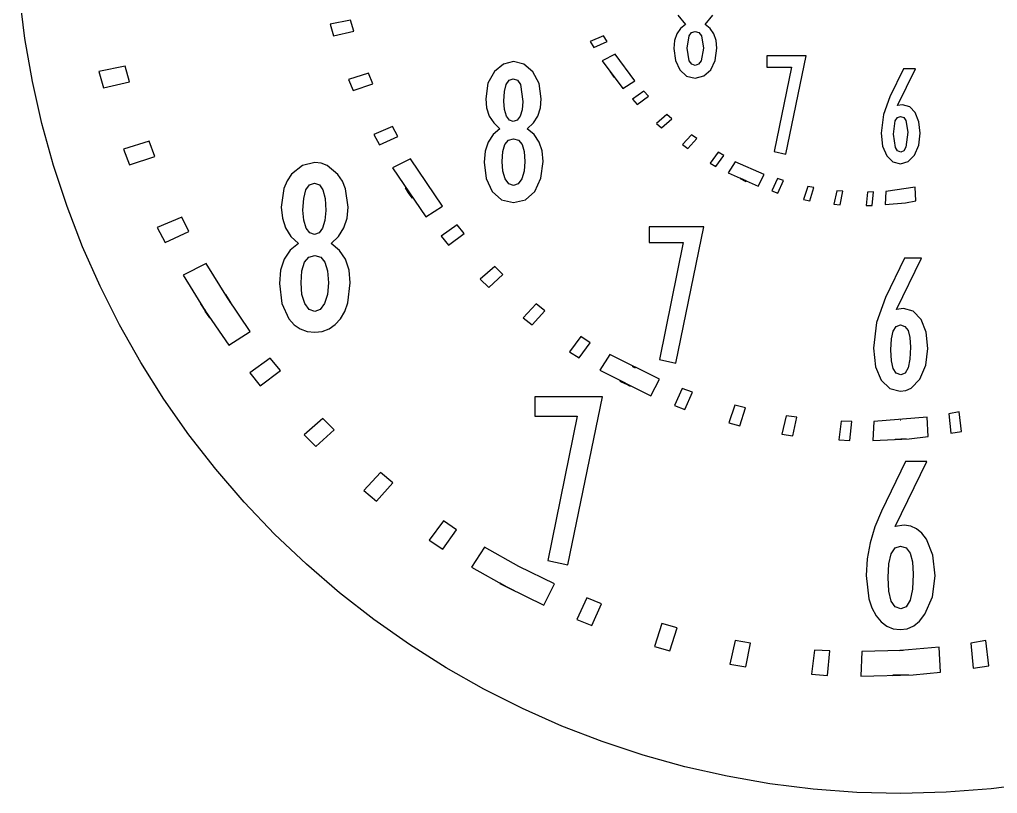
# Model space of a CAD drawing. Extents: x 5 to 175, y 5 to 175.
# Drawn here: x 5.4 to 99.3, y 5 to 79.3 of the extents above; entities that cross this region are included whole.
import ezdxf

# ---------------------------------------------------------------- set-up
doc = ezdxf.new("R2010")
doc.units = 0

msp = doc.modelspace()

# ---------------------------------------------------------------- linework, layer by layer
at = {"layer": 'clockface'}
for p, q in [((5.926444, 77.44741), (5.410826, 81.598386)), ((6.643307, 73.338979), (5.926444, 77.44741)), ((7.558529, 69.280058), (6.643307, 73.338979)), ((8.669225, 65.277617), (7.558529, 69.280058)), ((9.972508, 61.338622), (8.669225, 65.277617)), ((11.465492, 57.47004), (9.972508, 61.338622)), ((13.145292, 53.678841), (11.465492, 57.47004)), ((15.00902, 49.97199), (13.145292, 53.678841)), ((17.053792, 46.356455), (15.00902, 49.97199)), ((19.276721, 42.839204), (17.053792, 46.356455)), ((21.674921, 39.427204), (19.276721, 42.839204)), ((24.245506, 36.127423), (21.674921, 39.427204)), ((26.98559, 32.946828), (24.245506, 36.127423)), ((29.892287, 29.892387), (26.98559, 32.946828)), ((32.946728, 26.98569), (29.892287, 29.892387)), ((36.127323, 24.245606), (32.946728, 26.98569)), ((39.427104, 21.675021), (36.127323, 24.245606)), ((42.839104, 19.276821), (39.427104, 21.675021)), ((46.356355, 17.053892), (42.839104, 19.276821)), ((49.97189, 15.00912), (46.356355, 17.053892)), ((53.678741, 13.145392), (49.97189, 15.00912)), ((57.46994, 11.465592), (53.678741, 13.145392)), ((61.338522, 9.972608), (57.46994, 11.465592)), ((65.277517, 8.669325), (61.338522, 9.972608)), ((69.279958, 7.558629), (65.277517, 8.669325)), ((73.338879, 6.643407), (69.279958, 7.558629)), ((77.44731, 5.926544), (73.338879, 6.643407)), ((81.598286, 5.410926), (77.44731, 5.926544)), ((102.94543, 5.974434), (98.691272, 5.433851)), ((85.784839, 5.099439), (81.598286, 5.410926)), ((90, 4.99497), (85.784839, 5.099439)), ((94.374349, 5.105583), (90, 4.99497)), ((98.691272, 5.433851), (94.374349, 5.105583))]:
    msp.add_line(p, q, dxfattribs=at)
at = {"layer": 'hour marks'}
for p, q in [((62.5837, 75.9607), (61.3362, 75.3225)), ((61.3362, 75.3225), (63.332, 72.6389)), ((64.4818, 73.3877), (62.5837, 75.9607)), ((62.5837, 75.9607), (62.5837, 75.9607)), ((63.332, 72.6389), (64.4818, 73.3877)), ((42.9518, 65.9112), (41.2248, 65.027)), ((46.0168, 61.3642), (42.9518, 65.9112)), ((42.9518, 65.9112), (42.9518, 65.9112)), ((41.2248, 65.027), (44.4184, 60.3229)), ((74.1215, 65.6079), (73.4409, 64.563)), ((76.8934, 64.4053), (74.1215, 65.6079)), ((74.1215, 65.6079), (74.1215, 65.6079)), ((73.4409, 64.563), (76.3244, 63.2938)), ((76.3244, 63.2938), (76.8934, 64.4053)), ((91.3928, 63.1785), (88.5862, 62.7781)), ((91.4605, 61.883), (91.3928, 63.1785)), ((91.3928, 63.1785), (91.3928, 63.1785)), ((88.5862, 62.7781), (88.5206, 61.5187)), ((44.4184, 60.3229), (46.0168, 61.3642)), ((88.5206, 61.5187), (90.4574, 61.6877)), ((90.4574, 61.6877), (91.4605, 61.883)), ((23.3329, 55.8684), (21.1154, 54.7331)), ((25.365088, 52.552), (23.3329, 55.8684)), ((23.3329, 55.8684), (23.3329, 55.8684)), ((21.1154, 54.7331), (23.22605, 51.310838)), ((27.5595, 49.3448), (25.365088, 52.552)), ((23.22605, 51.310838), (25.5038, 48.0064)), ((25.5038, 48.0064), (27.5595, 49.3448)), ((62.085, 47.1242), (61.113, 45.6318)), ((66.8315, 44.7502), (62.085, 47.1242)), ((62.085, 47.1242), (62.085, 47.1242)), ((61.113, 45.6318), (66.0217, 43.1684)), ((66.0217, 43.1684), (66.8315, 44.7502)), ((87.4354, 40.69), (87.3408, 38.8694)), ((92.5431, 41.0952), (87.4354, 40.69)), ((92.6392, 39.2426), (92.5431, 41.0952)), ((92.5431, 41.0952), (92.5431, 41.0952)), ((87.3408, 38.8694), (90.8233, 39.0379)), ((90.8233, 39.0379), (92.6392, 39.2426)), ((50.0496, 28.6417), (48.7959, 26.7167)), ((53.358238, 26.7848), (50.0496, 28.6417)), ((50.0496, 28.6417), (50.0496, 28.6417)), ((48.7959, 26.7167), (52.213863, 24.802138)), ((56.7727, 25.0992), (53.358238, 26.7848)), ((52.213863, 24.802138), (55.7309, 23.0642)), ((55.7309, 23.0642), (56.7727, 25.0992)), ((93.6924, 19.0273), (90.005125, 18.719613)), ((93.8174, 16.6269), (93.6924, 19.0273)), ((93.6924, 19.0273), (93.6924, 19.0273)), ((86.2856, 18.6097), (86.1626, 16.2559)), ((90.005125, 18.719613), (86.2856, 18.6097)), ((86.1626, 16.2559), (91.1886, 16.3887)), ((91.1886, 16.3887), (93.8174, 16.6269))]:
    msp.add_line(p, q, dxfattribs=at)
at = {"layer": 'Layer 1'}
for p, q in [((68.591618, 79.701564), (69.335875, 78.804965)), ((71.23757, 78.804961), (71.97672, 79.701555)), ((68.852683, 78.405636), (68.507589, 77.885739)), ((69.335875, 78.804965), (68.852683, 78.405636)), ((69.687458, 77.716242), (69.93438, 78.01382)), ((69.93438, 78.01382), (70.280006, 78.113017)), ((70.280006, 78.113017), (70.628648, 78.01382)), ((70.280006, 78.113017), (70.280006, 78.113017)), ((70.628648, 78.01382), (70.877662, 77.716241)), ((71.72076, 78.400384), (71.23757, 78.804961)), ((72.065855, 77.885699), (71.72076, 78.400384)), ((68.300557, 77.24526), (68.231555, 76.484185)), ((68.507589, 77.885739), (68.300557, 77.24526)), ((69.489875, 76.526027), (69.687458, 77.716242)), ((70.877662, 77.716241), (71.076857, 76.526027)), ((72.272887, 77.26091), (72.065855, 77.885699)), ((72.34189, 76.526021), (72.272887, 77.26091)), ((68.231555, 76.484185), (68.371309, 75.330765)), ((69.706399, 75.316807), (69.489875, 76.526027)), ((71.076857, 76.526027), (70.853098, 75.316807)), ((72.20052, 75.355171), (72.34189, 76.526021)), ((52.828406, 75.229476), (51.864979, 74.993939)), ((52.82841, 75.229486), (52.828406, 75.229476)), ((53.816073, 74.986941), (52.82841, 75.229486)), ((68.371309, 75.330765), (68.790693, 74.429015)), ((69.961746, 74.976116), (69.706399, 75.316807)), ((70.853098, 75.316807), (70.601502, 74.976095)), ((71.776033, 74.442961), (72.20052, 75.355171)), ((77.135906, 75.783967), (77.1362, 74.7003)), ((80.92201, 75.78396), (77.135906, 75.783967)), ((78.98518, 66.35043), (80.92201, 75.78396)), ((50.992866, 74.287424), (50.372795, 73.16289)), ((51.864979, 74.993939), (50.992866, 74.287424)), ((54.68359, 74.258994), (53.816073, 74.986941)), ((55.296345, 73.131864), (54.68359, 74.258994)), ((68.790693, 74.429015), (69.44622, 73.852292)), ((70.280006, 74.862575), (69.961746, 74.976116)), ((70.601502, 74.976095), (70.280006, 74.862575)), ((71.118895, 73.855776), (71.776033, 74.442961)), ((77.1362, 74.7003), (79.5066, 74.7003)), ((79.5066, 74.7003), (77.86122, 66.60106)), ((90.268406, 74.555102), (88.951176, 71.855012)), ((89.704617, 71.022484), (91.421817, 74.555084)), ((91.421817, 74.555084), (90.268406, 74.555102)), ((52.124458, 73.040447), (52.409809, 73.442366)), ((52.409809, 73.442366), (52.809306, 73.57634)), ((52.809306, 73.57634), (53.204646, 73.441181)), ((52.809306, 73.57634), (52.809306, 73.57634)), ((53.204646, 73.441181), (53.487098, 73.035695)), ((69.44622, 73.852292), (70.280003, 73.660057)), ((70.280003, 73.660057), (71.118895, 73.855776)), ((50.372795, 73.16289), (50.166044, 71.673104)), ((51.896183, 71.43281), (51.953251, 72.370592)), ((51.953251, 72.370592), (52.124458, 73.040447)), ((53.487098, 73.035695), (53.713125, 71.41369)), ((55.500594, 71.673114), (55.296345, 73.131864)), ((50.166044, 71.673104), (50.25133, 70.78938)), ((51.958758, 70.623125), (51.896183, 71.43281)), ((53.713125, 71.41369), (53.650546, 70.613549)), ((55.415941, 70.78939), (55.500594, 71.673114)), ((88.951176, 71.855012), (88.336581, 70.14448)), ((50.25133, 70.78938), (50.507203, 70.012563)), ((52.146298, 70.00087), (51.958758, 70.623125)), ((53.650546, 70.613549), (53.463012, 70.00087)), ((55.161939, 70.012573), (55.415941, 70.78939)), ((90.18934, 71.09485), (89.704617, 71.022484)), ((90.866219, 70.906544), (90.18934, 71.09485)), ((91.40219, 70.341399), (90.866219, 70.906544)), ((50.507203, 70.012563), (50.93369, 69.34268)), ((52.436952, 69.611457), (52.146298, 70.00087)), ((52.809306, 69.481509), (52.436952, 69.611457)), ((53.179413, 69.611428), (52.809306, 69.481509)), ((53.463012, 70.00087), (53.179413, 69.611428)), ((54.738528, 69.34269), (55.161939, 70.012573)), ((88.336581, 70.14448), (88.131589, 68.368412)), ((89.318128, 68.2635), (89.485098, 69.541625)), ((89.485098, 69.541625), (89.693894, 69.861231)), ((89.693894, 69.861231), (89.986305, 69.96778)), ((89.986305, 69.96778), (89.986306, 69.96779)), ((89.986306, 69.96779), (90.290287, 69.872704)), ((90.290287, 69.872704), (90.5075, 69.58749)), ((90.5075, 69.58749), (90.681352, 68.44696)), ((91.751062, 69.468049), (91.40219, 70.341399)), ((51.530814, 68.779754), (50.86637, 68.230698)), ((50.93369, 69.34268), (51.530814, 68.779754)), ((54.145644, 68.779764), (54.738528, 69.34269)), ((54.810002, 68.223524), (54.145644, 68.779764)), ((91.867277, 68.355479), (91.751062, 69.468049)), ((50.86637, 68.230698), (50.391752, 67.515865)), ((52.014009, 67.282987), (52.353283, 67.69205)), ((52.353283, 67.69205), (52.828409, 67.828398)), ((52.828406, 67.828398), (53.307851, 67.692049)), ((52.828409, 67.828398), (52.828406, 67.828398)), ((53.307851, 67.692049), (53.650378, 67.282985)), ((55.284442, 67.515969), (54.810002, 68.223524)), ((88.131589, 68.368412), (88.264236, 67.106792)), ((89.488539, 66.980631), (89.318128, 68.2635)), ((90.681352, 68.44696), (90.510941, 67.026489)), ((91.729726, 67.202117), (91.867277, 68.355479)), ((50.391752, 67.515865), (50.106973, 66.635224)), ((51.810505, 66.601185), (52.014009, 67.282987)), ((53.650378, 67.282985), (53.855935, 66.601183)), ((55.569044, 66.657027), (55.284442, 67.515969)), ((55.663894, 65.646624), (55.569044, 66.657027)), ((88.264236, 67.106792), (88.662305, 66.179392)), ((89.701545, 66.659922), (89.488539, 66.980631)), ((89.999741, 66.55302), (89.701545, 66.659922)), ((90.297937, 66.671386), (89.999741, 66.55302)), ((90.510941, 67.026489), (90.297937, 66.671386)), ((91.316925, 66.258469), (91.729726, 67.202117)), ((50.106973, 66.635224), (50.012044, 65.588744)), ((51.742689, 65.646618), (51.810505, 66.601185)), ((53.855935, 66.601183), (53.924466, 65.646618)), ((77.86122, 66.60106), (78.98518, 66.35043)), ((88.662305, 66.179392), (89.255561, 65.614266)), ((90.709026, 65.634135), (91.316925, 66.258469)), ((32.582435, 65.271417), (31.531556, 64.420348)), ((33.743306, 65.555158), (32.582435, 65.271417)), ((33.743312, 65.555148), (33.743306, 65.555158)), ((34.356214, 65.482052), (33.743312, 65.555148)), ((34.932919, 65.262772), (34.356214, 65.482052)), ((35.977802, 64.385718), (34.932919, 65.262772)), ((50.012044, 65.588744), (50.204275, 64.002888)), ((51.817023, 64.716614), (51.742689, 65.646618)), ((53.924466, 65.646618), (53.847622, 64.71181)), ((55.469414, 64.036587), (55.663894, 65.646624)), ((89.255561, 65.614266), (89.973335, 65.425961)), ((89.973335, 65.425961), (90.709026, 65.634135)), ((31.531556, 64.420348), (31.095916, 63.798039)), ((36.408328, 63.756874), (35.977802, 64.385718)), ((50.204275, 64.002888), (50.780988, 62.763074)), ((52.040344, 63.983668), (51.817023, 64.716614)), ((52.391123, 63.515085), (52.040344, 63.983668)), ((53.61699, 63.983668), (53.270759, 63.515085)), ((53.847622, 64.71181), (53.61699, 63.983668)), ((54.885648, 62.782194), (55.469414, 64.036587)), ((30.784724, 63.065752), (30.535752, 61.271178)), ((31.095916, 63.798039), (30.784724, 63.065752)), ((32.688898, 62.111356), (32.895226, 62.918154)), ((32.895226, 62.918154), (33.239044, 63.40221)), ((33.239044, 63.40221), (33.720301, 63.563555)), ((33.720301, 63.563555), (33.720306, 63.563555)), ((33.720306, 63.563555), (34.196448, 63.400747)), ((34.196448, 63.400747), (34.53654, 62.912315)), ((34.53654, 62.912315), (34.740591, 62.098248)), ((36.715795, 63.028165), (36.408328, 63.756874)), ((36.961719, 61.271168), (36.715795, 63.028165)), ((52.82841, 63.358897), (52.391123, 63.515085)), ((53.270759, 63.515085), (52.82841, 63.358897)), ((32.620111, 60.981785), (32.688898, 62.111356)), ((34.740591, 62.098248), (34.808606, 60.958535)), ((50.780988, 62.763074), (51.682144, 61.970106)), ((51.682144, 61.970106), (52.828408, 61.705784)), ((52.828408, 61.705784), (53.981983, 61.974853)), ((53.981983, 61.974853), (54.885648, 62.782194)), ((30.535752, 61.271178), (30.638547, 60.206714)), ((36.859695, 60.206708), (36.961719, 61.271168)), ((30.638547, 60.206714), (30.9469, 59.271048)), ((32.695491, 60.006169), (32.620111, 60.981785)), ((34.808606, 60.958535), (34.733225, 59.994551)), ((36.553616, 59.271042), (36.859695, 60.206708)), ((30.9469, 59.271048), (31.460765, 58.464188)), ((32.921386, 59.256325), (32.695491, 60.006169)), ((33.271636, 58.787632), (32.921386, 59.256325)), ((34.507333, 59.256325), (34.165918, 58.787633)), ((34.733225, 59.994551), (34.507333, 59.256325)), ((36.043474, 58.464179), (36.553616, 59.271042)), ((65.841906, 59.381372), (65.8418, 57.8787)), ((71.09258, 59.381512), (65.841906, 59.381372)), ((68.40593, 46.296512), (71.09258, 59.381512)), ((31.460765, 58.464188), (32.180092, 57.786138)), ((33.720303, 58.631554), (33.271636, 58.787632)), ((34.165918, 58.787633), (33.720303, 58.631554)), ((35.329259, 57.786128), (36.043474, 58.464179)), ((32.180092, 57.786138), (31.379755, 57.124779)), ((36.129593, 57.116051), (35.329259, 57.786128)), ((65.8418, 57.8787), (69.1294, 57.8787)), ((69.1294, 57.8787), (66.84685, 46.6443)), ((31.379755, 57.124779), (30.808087, 56.263738)), ((32.762307, 55.982874), (33.171202, 56.475681)), ((33.171202, 56.475681), (33.743615, 56.639952)), ((33.743606, 56.639952), (34.321051, 56.475681)), ((33.743615, 56.639952), (33.743606, 56.639952)), ((34.321051, 56.475681), (34.733492, 55.982873)), ((36.701262, 56.263613), (36.129593, 57.116051)), ((90.376236, 56.381559), (88.531906, 52.601429)), ((89.587134, 51.436584), (91.990606, 56.382085)), ((91.990606, 56.382085), (90.376236, 56.381559)), ((30.808087, 56.263738), (30.465085, 55.202972)), ((32.516954, 55.161538), (32.762307, 55.982874)), ((34.733492, 55.982873), (34.980945, 55.161537)), ((37.044264, 55.228821), (36.701262, 56.263613)), ((30.465085, 55.202972), (30.350752, 53.942438)), ((32.435165, 54.011682), (32.516954, 55.161538)), ((34.980945, 55.161537), (35.063426, 54.011682)), ((37.158599, 54.011678), (37.044264, 55.228821)), ((30.350752, 53.942438), (30.58221, 52.03181)), ((32.524752, 52.891519), (32.435165, 54.011682)), ((35.063426, 54.011682), (34.970794, 52.885739)), ((36.924092, 52.072271), (37.158599, 54.011678)), ((32.793799, 52.008712), (32.524752, 52.891519)), ((34.970794, 52.885739), (34.692906, 52.008712)), ((88.531906, 52.601429), (87.671576, 50.206896)), ((30.58221, 52.03181), (31.276792, 50.538008)), ((33.216604, 51.444373), (32.793799, 52.008712)), ((34.692906, 52.008712), (34.27615, 51.444373)), ((36.630986, 51.263202), (36.924092, 52.072271)), ((33.743611, 51.256315), (33.216604, 51.444373)), ((34.27615, 51.444373), (33.743611, 51.256315)), ((36.220672, 50.561258), (36.630986, 51.263202)), ((90.266162, 51.537429), (89.587134, 51.436584)), ((91.213318, 51.27359), (90.266162, 51.537429)), ((91.963212, 50.482189), (91.213318, 51.27359)), ((31.276792, 50.538008), (31.782669, 49.980852)), ((31.782669, 49.980852), (32.362427, 49.582948)), ((35.1325, 49.588787), (35.714182, 49.99396)), ((35.714182, 49.99396), (36.220672, 50.561258)), ((87.671576, 50.206896), (87.384686, 47.720609)), ((89.27953, 49.362927), (89.571986, 49.810163)), ((89.571986, 49.810163), (89.981425, 49.959235)), ((89.981425, 49.959235), (89.981426, 49.959235)), ((89.981426, 49.959235), (90.406921, 49.826206)), ((90.406921, 49.826206), (90.710842, 49.42711)), ((92.451887, 49.259551), (91.963212, 50.482189)), ((32.362427, 49.582948), (33.015995, 49.344244)), ((33.015995, 49.344244), (33.743302, 49.264688)), ((33.743302, 49.264688), (34.475562, 49.345708)), ((34.475562, 49.345708), (35.1325, 49.588787)), ((89.104057, 48.6175), (89.27953, 49.362927)), ((90.710842, 49.42711), (90.893192, 48.76194)), ((92.61485, 47.702009), (92.451887, 49.259551)), ((89.045566, 47.573855), (89.104057, 48.6175)), ((90.893192, 48.76194), (90.953975, 47.830685)), ((87.384686, 47.720609), (87.570703, 45.954429)), ((89.105243, 46.526173), (89.045566, 47.573855)), ((90.953975, 47.830685), (90.894378, 46.670624)), ((92.422022, 46.087339), (92.61485, 47.702009)), ((66.84685, 46.6443), (68.40593, 46.296512)), ((89.284244, 45.777833), (89.105243, 46.526173)), ((90.894378, 46.670624), (90.715556, 45.842027)), ((91.84384, 44.766269), (92.422022, 46.087339)), ((87.570703, 45.954429), (88.12831, 44.656189)), ((89.582522, 45.328832), (89.284244, 45.777833)), ((90.00003, 45.179165), (89.582522, 45.328832)), ((90.417456, 45.344878), (90.00003, 45.179165)), ((90.715556, 45.842027), (90.417456, 45.344878)), ((88.12831, 44.656189), (88.958662, 43.864797)), ((90.993051, 43.892318), (91.84384, 44.766269)), ((88.958662, 43.864797), (89.96334, 43.600969)), ((89.96334, 43.600969), (90.500597, 43.673809)), ((90.500597, 43.673809), (90.993051, 43.892318)), ((54.890126, 43.056815), (54.89, 41.2048)), ((61.3625, 43.056894), (54.890126, 43.056815)), ((58.05108, 26.928694), (61.3625, 43.056894)), ((54.89, 41.2048), (58.9425, 41.2048)), ((58.9425, 41.2048), (56.12924, 27.3571)), ((90.474426, 36.844805), (88.147436, 32.074565)), ((89.478627, 30.604307), (92.512547, 36.844757)), ((92.512547, 36.844757), (90.474426, 36.844805)), ((88.147436, 32.074565), (87.514229, 30.578131)), ((87.514229, 30.578131), (87.061891, 29.052799)), ((90.335421, 30.731485), (89.478627, 30.604307)), ((90.964259, 30.648313), (90.335421, 30.731485)), ((91.530874, 30.398759), (90.964259, 30.648313)), ((92.035257, 29.982771), (91.530874, 30.398759)), ((92.477401, 29.400295), (92.035257, 29.982771)), ((93.093998, 27.857445), (92.477401, 29.400295)), ((87.061891, 29.052799), (86.790461, 27.498522)), ((89.091134, 27.987652), (89.460132, 28.552206)), ((89.460132, 28.552206), (89.976782, 28.740405)), ((89.976782, 28.740405), (89.976782, 28.740395)), ((89.976782, 28.740395), (90.51372, 28.572507)), ((90.51372, 28.572507), (90.897256, 28.068848)), ((56.12924, 27.3571), (58.05108, 26.928694)), ((86.790461, 27.498522), (86.699976, 25.915255)), ((88.869757, 27.046809), (89.091134, 27.987652)), ((90.897256, 28.068848), (91.127382, 27.229427)), ((91.127382, 27.229427), (91.204092, 26.054255)), ((93.299572, 25.891985), (93.093998, 27.857445)), ((88.795972, 25.729745), (88.869757, 27.046809)), ((86.699976, 25.915255), (86.934484, 23.686532)), ((88.87122, 24.407722), (88.795972, 25.729745)), ((91.204092, 26.054255), (91.128844, 24.590352)), ((93.056436, 23.854151), (93.299572, 25.891985)), ((91.128844, 24.590352), (90.903093, 23.544715)), ((86.934484, 23.686532), (87.227589, 22.793618)), ((89.096971, 23.463505), (88.87122, 24.407722)), ((90.903093, 23.544715), (90.526826, 22.917339)), ((92.327023, 22.186795), (93.056436, 23.854151)), ((87.227589, 22.793618), (87.637903, 22.048305)), ((89.473238, 22.897026), (89.096971, 23.463505)), ((90.000032, 22.708215), (89.473238, 22.897026)), ((90.526826, 22.917339), (90.000032, 22.708215)), ((87.637903, 22.048305), (88.134314, 21.46575)), ((91.818309, 21.54353), (92.327023, 22.186795)), ((88.134314, 21.46575), (88.685721, 21.049587)), ((88.685721, 21.049587), (89.292124, 20.799858)), ((89.292124, 20.799858), (89.953523, 20.716605)), ((89.953523, 20.716605), (90.631562, 20.808473)), ((90.631562, 20.808473), (91.253156, 21.084102)), ((91.253156, 21.084102), (91.818309, 21.54353))]:
    msp.add_line(p, q, dxfattribs=at)
at = {"layer": 'minute marks'}
for p, q in [((37.1915, 79.223), (35.2153, 78.82)), ((37.4979, 78.1487), (37.1915, 79.223)), ((37.1915, 79.223), (37.1915, 79.223)), ((35.2153, 78.82), (35.5461, 77.7084)), ((35.5461, 77.7084), (37.4979, 78.1487)), ((61.4608, 77.7229), (60.1916, 77.1777)), ((60.1916, 77.1777), (60.5466, 76.602)), ((60.5466, 76.602), (61.8096, 77.1761)), ((61.8096, 77.1761), (61.4608, 77.7229)), ((61.4608, 77.7229), (61.4608, 77.7229)), ((15.5644, 74.8099), (13.0369, 74.2947)), ((13.0369, 74.2947), (13.4653, 72.7232)), ((15.9742, 73.2896), (15.5644, 74.8099)), ((15.5644, 74.8099), (15.5644, 74.8099)), ((62.1408, 74.2399), (62.1279, 74.2321)), ((62.1279, 74.2321), (62.5279, 73.6999)), ((62.1413, 74.2399), (62.1408, 74.2399)), ((62.1408, 74.2399), (62.1408, 74.2399)), ((62.5382, 73.7061), (62.1413, 74.2399)), ((13.4653, 72.7232), (15.9742, 73.2896)), ((38.9081, 74.1277), (36.9863, 73.5314)), ((36.9863, 73.5314), (37.4323, 72.4689)), ((39.3112, 73.0952), (38.9081, 74.1277)), ((38.9081, 74.1277), (38.9081, 74.1277)), ((62.5279, 73.6999), (62.5382, 73.7061)), ((37.4323, 72.4689), (39.3112, 73.0952)), ((65.3427, 72.3878), (64.2616, 71.6158)), ((65.7752, 71.9284), (65.3427, 72.3878)), ((65.3427, 72.3878), (65.3427, 72.3878)), ((64.2616, 71.6158), (64.7035, 71.1295)), ((64.7035, 71.1295), (65.7752, 71.9284)), ((67.5513, 70.1652), (66.5736, 69.3006)), ((67.0527, 68.863), (68.0206, 69.7544)), ((68.0206, 69.7544), (67.5513, 70.1652)), ((67.5513, 70.1652), (67.5513, 70.1652)), ((41.2217, 69.0175), (39.4084, 68.2377)), ((41.7343, 68.0434), (41.2217, 69.0175)), ((41.2217, 69.0175), (41.2217, 69.0175)), ((66.5736, 69.3006), (67.0527, 68.863)), ((39.4084, 68.2377), (39.9515, 67.232)), ((39.9515, 67.232), (41.7343, 68.0434)), ((69.9331, 68.2139), (69.0593, 67.2656)), ((69.5714, 66.8801), (70.4339, 67.8558)), ((70.4339, 67.8558), (69.9331, 68.2139)), ((69.9331, 68.2139), (69.9331, 68.2139)), ((17.8474, 67.586), (15.383, 66.8207)), ((15.383, 66.8207), (15.9736, 65.3123)), ((18.3962, 66.12), (17.8474, 67.586)), ((17.8474, 67.586), (17.8474, 67.586)), ((69.0593, 67.2656), (69.5714, 66.8801)), ((15.9736, 65.3123), (18.3962, 66.12)), ((72.4916, 66.5292), (71.7247, 65.5014)), ((72.2653, 65.1707), (73.0203, 66.228)), ((73.0203, 66.228), (72.4916, 66.5292)), ((72.4916, 66.5292), (72.4916, 66.5292)), ((71.7247, 65.5014), (72.2653, 65.1707)), ((74.6036, 64.0514), (74.5804, 64.0121)), ((74.5804, 64.0121), (75.1442, 63.7398)), ((75.1772, 63.7992), (74.6036, 64.0514)), ((74.6036, 64.0514), (74.6036, 64.0514)), ((78.1734, 64.0018), (77.635, 62.8178)), ((78.7393, 63.8235), (78.1734, 64.0018)), ((78.1734, 64.0018), (78.1734, 64.0018)), ((42.4593, 63.1062), (42.4506, 63.101)), ((42.4506, 63.101), (42.7596, 62.6385)), ((42.7596, 62.6385), (42.4593, 63.1062)), ((42.4593, 63.1062), (42.4593, 63.1062)), ((75.1442, 63.7398), (75.1772, 63.7992)), ((78.2194, 62.6153), (78.7393, 63.8235)), ((81.0802, 63.254), (80.6653, 62.0086)), ((81.6554, 63.1398), (81.0802, 63.254)), ((81.0802, 63.254), (81.0802, 63.254)), ((81.2642, 61.8794), (81.6554, 63.1398)), ((42.7658, 62.6292), (43.0795, 62.16)), ((43.0955, 62.1693), (42.7658, 62.6292)), ((42.7658, 62.6292), (42.7658, 62.6292)), ((43.0795, 62.16), (43.0955, 62.1693)), ((77.635, 62.8178), (78.2194, 62.6153)), ((80.6653, 62.0086), (81.2642, 61.8794)), ((83.8702, 62.8421), (83.5814, 61.5637)), ((84.4475, 62.7941), (83.8702, 62.8421)), ((83.8702, 62.8421), (83.8702, 62.8421)), ((84.1808, 61.4872), (84.4475, 62.7941)), ((86.8297, 62.7083), (86.6804, 61.4246)), ((87.4013, 62.7207), (86.8297, 62.7083)), ((87.2762, 61.4107), (87.4013, 62.7207)), ((87.4013, 62.7207), (87.4013, 62.7207)), ((83.5814, 61.5637), (84.1808, 61.4872)), ((86.6804, 61.4246), (87.2762, 61.4107)), ((20.9806, 60.311), (18.636, 59.3028)), ((21.6694, 58.9152), (20.9806, 60.311)), ((20.9806, 60.311), (20.9806, 60.311)), ((18.636, 59.3028), (19.3812, 57.874)), ((47.4079, 59.5782), (45.8746, 58.4832)), ((48.1065, 58.7478), (47.4079, 59.5782)), ((47.4079, 59.5782), (47.4079, 59.5782)), ((19.3812, 57.874), (21.6694, 58.9152)), ((45.8746, 58.4832), (46.5919, 57.6176)), ((46.5919, 57.6176), (48.1065, 58.7478)), ((51.033, 55.5697), (49.646, 54.3445)), ((51.8014, 54.8147), (51.033, 55.5697)), ((51.033, 55.5697), (51.033, 55.5697)), ((50.4475, 53.5673), (51.8014, 54.8147)), ((49.646, 54.3445), (50.4475, 53.5673)), ((25.1726, 52.867), (25.665, 52.1136)), ((25.665, 52.1136), (25.1726, 52.867)), ((25.1726, 52.867), (25.1726, 52.867)), ((22.8078, 51.9896), (22.7918, 51.9808)), ((22.7918, 51.9808), (23.214, 51.3307)), ((23.214, 51.3307), (22.8078, 51.9896)), ((22.8078, 51.9896), (22.8078, 51.9896)), ((54.9909, 51.9932), (53.7548, 50.6506)), ((55.8229, 51.3198), (54.9909, 51.9932)), ((54.9909, 51.9932), (54.9909, 51.9932)), ((23.2373, 51.295), (23.6631, 50.6387)), ((23.6822, 50.6496), (23.2373, 51.295)), ((23.2373, 51.295), (23.2373, 51.295)), ((54.6291, 49.9685), (55.8229, 51.3198)), ((23.6631, 50.6387), (23.6822, 50.6496)), ((53.7548, 50.6506), (54.6291, 49.9685)), ((59.2935, 48.8378), (58.2144, 47.3909)), ((60.1823, 48.2534), (59.2935, 48.8378)), ((59.2935, 48.8378), (59.2935, 48.8378)), ((59.1488, 46.8064), (60.1823, 48.2534)), ((58.2144, 47.3909), (59.1488, 46.8064)), ((29.4819, 46.7754), (27.5119, 45.3678)), ((30.4585, 45.5822), (29.4819, 46.7754)), ((29.4819, 46.7754), (29.4819, 46.7754)), ((27.5119, 45.3678), (28.499, 44.1203)), ((28.499, 44.1203), (30.4585, 45.5822)), ((64.2518, 45.9677), (64.4983, 45.8411)), ((64.4983, 45.8411), (64.2518, 45.9677)), ((64.2518, 45.9677), (64.2518, 45.9677)), ((63.057, 44.5921), (63.0493, 44.5787)), ((63.0493, 44.5787), (63.5216, 44.3435)), ((63.5216, 44.3435), (63.057, 44.5921)), ((63.057, 44.5921), (63.057, 44.5921)), ((63.55, 44.3291), (64.0296, 44.0913)), ((64.0353, 44.1012), (63.55, 44.3291)), ((63.55, 44.3291), (63.55, 44.3291)), ((64.0296, 44.0913), (64.0353, 44.1012)), ((69.0138, 43.8671), (68.2748, 42.2424)), ((69.9993, 43.5048), (69.0138, 43.8671)), ((69.0138, 43.8671), (69.0138, 43.8671)), ((69.2913, 41.8584), (69.9993, 43.5048)), ((74.0765, 42.2532), (73.5086, 40.5494)), ((75.0899, 42.0041), (74.0765, 42.2532)), ((74.0765, 42.2532), (74.0765, 42.2532)), ((68.2748, 42.2424), (69.2913, 41.8584)), ((74.5525, 40.2725), (75.0899, 42.0041)), ((95.622, 41.6052), (94.6272, 41.4155)), ((94.6272, 41.4155), (94.8034, 39.5655)), ((95.838, 39.7459), (95.622, 41.6052)), ((95.622, 41.6052), (95.622, 41.6052)), ((34.5265, 40.9851), (32.7437, 39.4105)), ((35.6055, 39.8952), (34.5265, 40.9851)), ((34.5265, 40.9851), (34.5265, 40.9851)), ((73.5086, 40.5494), (74.5525, 40.2725)), ((78.9951, 41.2455), (78.5956, 39.4772)), ((80.0193, 41.0936), (78.9951, 41.2455)), ((78.9951, 41.2455), (78.9951, 41.2455)), ((79.6555, 39.3118), (80.0193, 41.0936)), ((84.2754, 40.722), (84.0661, 38.9201)), ((85.3037, 40.69), (84.2754, 40.722)), ((84.2754, 40.722), (84.2754, 40.722)), ((85.1301, 38.8689), (85.3037, 40.69)), ((90.028, 40.8269), (89.9913, 40.8239)), ((89.9913, 40.8239), (90.028, 40.8269)), ((90.028, 40.8269), (90.028, 40.8269)), ((33.8511, 38.2793), (35.6055, 39.8952)), ((78.5956, 39.4772), (79.6555, 39.3118)), ((94.8034, 39.5655), (95.838, 39.7459)), ((32.7437, 39.4105), (33.8511, 38.2793)), ((84.0661, 38.9201), (85.1301, 38.8689)), ((90.5277, 39.024), (89.472, 38.9723)), ((89.472, 38.9573), (90.5277, 39.0203)), ((89.472, 38.9723), (89.472, 38.9573)), ((90.5277, 39.0203), (90.5277, 39.024)), ((90.5277, 39.024), (90.5277, 39.024)), ((40.0626, 35.7864), (38.4756, 34.0635)), ((41.2357, 34.8092), (40.0626, 35.7864)), ((40.0626, 35.7864), (40.0626, 35.7864)), ((39.6916, 33.0621), (41.2357, 34.8092)), ((38.4756, 34.0635), (39.6916, 33.0621)), ((46.1103, 31.1655), (44.7217, 29.3041)), ((47.3676, 30.3108), (46.1103, 31.1655)), ((46.1103, 31.1655), (46.1103, 31.1655)), ((46.0343, 28.4448), (47.3676, 30.3108)), ((44.7217, 29.3041), (46.0343, 28.4448)), ((51.5389, 25.1799), (51.5255, 25.1571)), ((51.5255, 25.1571), (52.2066, 24.8057)), ((52.2066, 24.8057), (51.5389, 25.1799)), ((51.5389, 25.1799), (51.5389, 25.1799)), ((52.2293, 24.7943), (52.9145, 24.4414)), ((52.9207, 24.4528), (52.2293, 24.7943)), ((52.2293, 24.7943), (52.2293, 24.7943)), ((52.9145, 24.4414), (52.9207, 24.4528)), ((59.8686, 23.766), (58.9183, 21.6757)), ((61.269, 23.2079), (59.8686, 23.766)), ((59.8686, 23.766), (59.8686, 23.766)), ((60.3637, 21.1026), (61.269, 23.2079)), ((58.9183, 21.6757), (60.3637, 21.1026)), ((67.0852, 21.2902), (66.3545, 19.0991)), ((68.5327, 20.8943), (67.0852, 21.2902)), ((67.0852, 21.2902), (67.0852, 21.2902)), ((67.8438, 18.6764), (68.5327, 20.8943)), ((66.3545, 19.0991), (67.8438, 18.6764)), ((74.1266, 19.682), (73.6125, 17.4041)), ((75.5984, 19.4283), (74.1266, 19.682)), ((74.1266, 19.682), (74.1266, 19.682)), ((75.1312, 17.138), (75.5984, 19.4283)), ((98.1706, 19.668), (96.7216, 19.4205)), ((96.7216, 19.4205), (96.95, 17.0243)), ((98.4518, 17.247), (98.1706, 19.668)), ((98.1706, 19.668), (98.1706, 19.668)), ((81.7241, 18.7616), (81.4533, 16.4316)), ((83.2077, 18.681), (81.7241, 18.7616)), ((81.7241, 18.7616), (81.7241, 18.7616)), ((82.984, 16.3266), (83.2077, 18.681)), ((90.2254, 18.7384), (89.9091, 18.7172)), ((89.9091, 18.7172), (90.2254, 18.7384)), ((90.2254, 18.7384), (90.2254, 18.7384)), ((73.6125, 17.4041), (75.1312, 17.138)), ((96.95, 17.0243), (98.4518, 17.247)), ((81.4533, 16.4316), (82.984, 16.3266)), ((89.2368, 16.3137), (90.7623, 16.3721)), ((89.2373, 16.337), (89.2368, 16.3137)), ((90.7623, 16.3773), (89.2373, 16.337)), ((90.7623, 16.3721), (90.7623, 16.3773)), ((90.7623, 16.3773), (90.7623, 16.3773))]:
    msp.add_line(p, q, dxfattribs=at)

doc.saveas('drawing.dxf')
